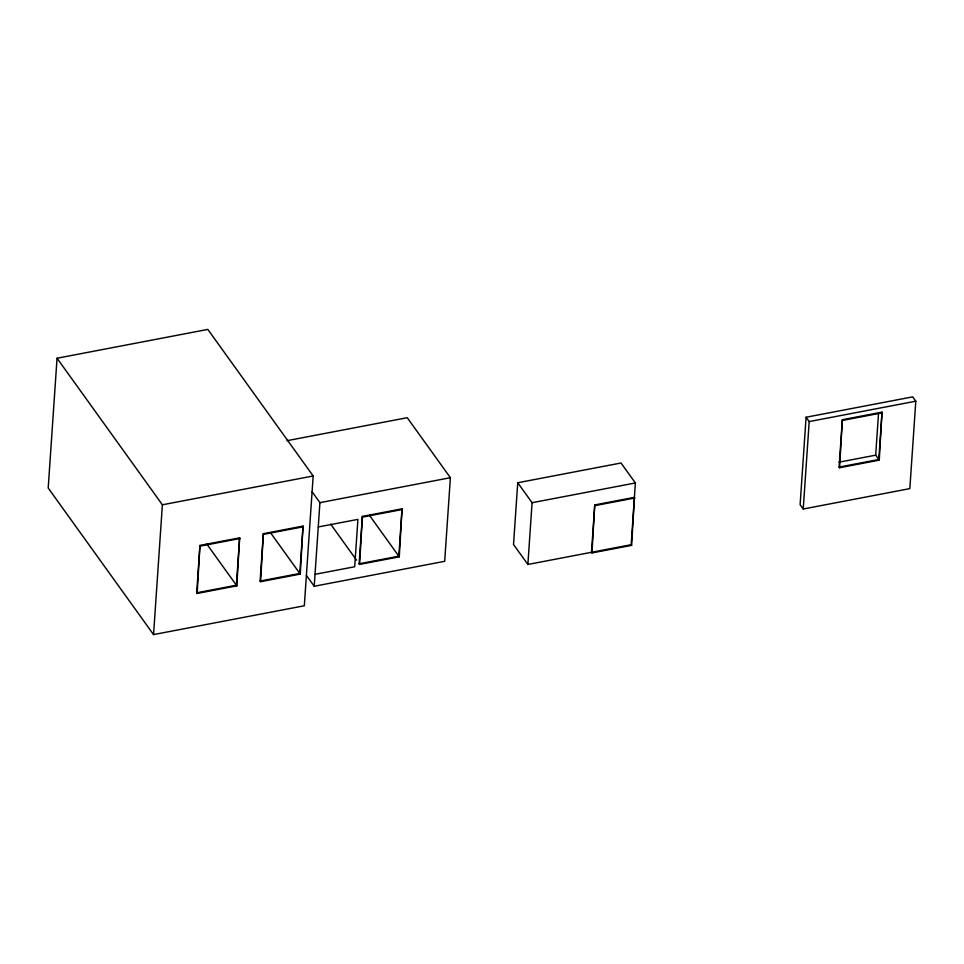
<?xml version="1.0" encoding="UTF-8"?>
<svg xmlns="http://www.w3.org/2000/svg" width="964" height="964" viewBox="0 0 964 964"><rect width="100%" height="100%" fill="white"/><g stroke="black" fill="none" stroke-linecap="round" stroke-linejoin="round"><path stroke-width="1.45" d="M57.045 358.234L48.2 488.025L153.541 634.589L304.323 605.766L313.167 475.975L207.826 329.411L57.045 358.234L162.386 504.799L153.541 634.589M196.704 592.8L199.934 545.431L239.614 537.84L236.843 585.859L197.174 593.438L196.704 592.8L236.385 585.208L239.614 537.84M197.174 593.438L199.934 545.431M260.123 581.039L263.353 533.682L303.033 526.091L300.262 574.098L260.593 581.69L260.123 581.039L299.804 573.46L303.033 526.091M260.593 581.69L263.353 533.682M287.043 440.681L407.254 417.701L450.381 477.71L444.681 561.313L314.216 586.257L319.915 502.654L312.143 491.845M359.138 563.771L362.368 516.403L402.048 508.823L399.277 556.831L359.608 564.41L359.138 563.771L398.819 556.18L402.048 508.823M359.608 564.41L362.368 516.403M631.179 544.708L635.384 482.964L621.033 462.997L517.74 482.747L513.523 544.491L527.874 564.458L631.179 544.708L631.637 545.359L591.968 552.938L591.51 552.3L594.74 504.931L634.408 497.352L631.637 545.359M527.874 564.458L532.08 502.714L517.74 482.747M591.968 552.938L594.74 504.931M806.085 417.243L800.12 504.678L803.229 509.004L909.835 488.628L915.8 401.193L912.691 396.867L806.085 417.243L809.194 421.581L803.229 509.004M839.126 467.082L842.355 419.714L882.024 412.134L879.252 460.141L839.584 467.733L839.126 467.082L878.794 459.503L882.024 412.134M839.584 467.733L842.355 419.714M879.252 460.141L875.686 455.165L878.505 413.725M162.386 504.799L313.167 475.975M319.915 502.654L450.381 477.71M809.194 421.581L915.8 401.193M842.813 420.364L882.482 412.773M200.404 546.07L240.072 538.49M263.823 534.321L303.491 526.742M362.838 517.053L402.506 509.462M318.253 526.959L357.921 519.379L354.692 566.748L315.023 574.327M532.08 502.714L635.384 482.964M595.198 505.57L634.866 497.99M838.945 462.19L875.686 455.165M369.489 515.379L399.277 556.831M330.676 524.163L356.56 560.168M306.444 575.46L314.216 586.257M270.836 533.152L300.262 574.098M206.537 543.684L236.843 585.859"/></g></svg>
